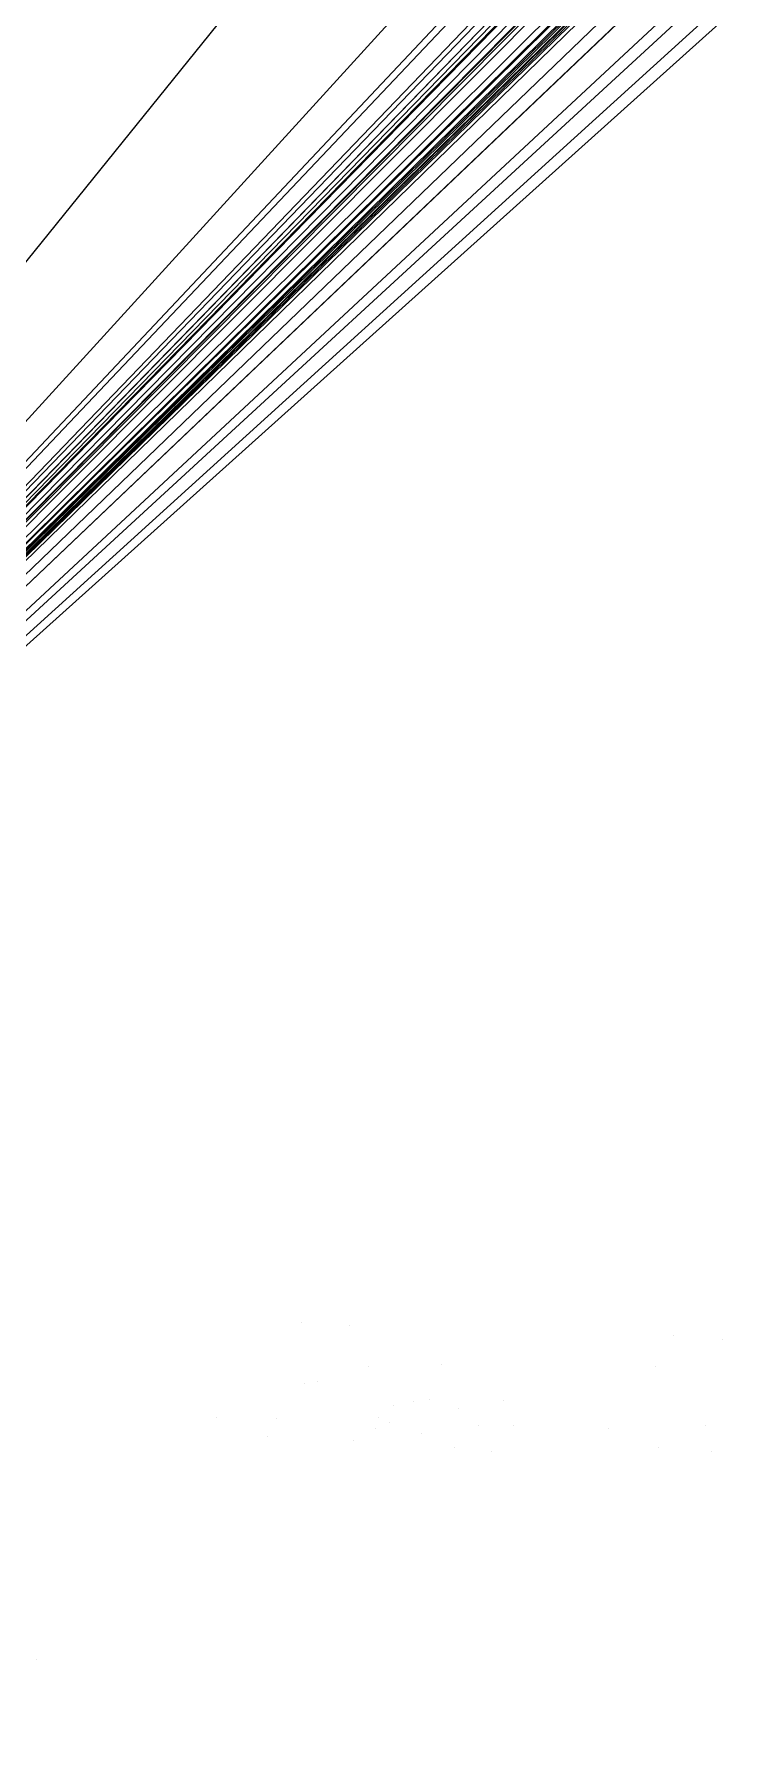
# Model space of a CAD drawing. Header units: metres. Extents: x -664590 to 83515295, y -85936 to 861269.
# Drawn here: x 32.07 to 51.8, y -2.58 to 45.8 of the extents above; entities that cross this region are included whole.
import ezdxf

# ---------------------------------------------------------------- set-up
doc = ezdxf.new("R2010")
doc.units = ezdxf.units.M

msp = doc.modelspace()

# ---------------------------------------------------------------- linework, layer by layer
at = {"layer": 'MCD_Layer_0'}
for p, q in [((91708.547126, 96700.547126), (0, 0)), ((91708.515876, 96700.515876), (0, 0)), ((90083.797119, 95568.67212), (0, 0)), ((90083.765869, 95568.64087), (0, 0)), ((99897.672117, 92765.672117), (0, 0)), ((99897.640867, 92765.640867), (0, 0)), ((73521.297124, 71775.547123), (0, 0)), ((73521.265874, 71775.515873), (0, 0)), ((63718.46105, 65285.46105), (0, 0)), ((63718.445425, 65285.445425), (0, 0)), ((67677.672102, 64321.773552), (0, 0)), ((67677.640852, 64321.757927), (0, 0)), ((38517.211065, 38276.773564), (0, 0)), ((38517.19544, 38276.757939), (0, 0)), ((34932.554798, 34213.398549), (0, 0)), ((34932.539173, 34213.382924), (0, 0)), ((31928.699274, 32152.949274), (0, 0)), ((31928.691462, 32152.941461), (0, 0)), ((31657.902407, 31755.433658), (0, 0)), ((31657.894595, 31755.425845), (0, 0)), ((27753.746155, 25522.714905), (0, 0)), ((27753.738343, 25522.707093), (0, 0)), ((23645.16803, 23199.79303), (0, 0)), ((23645.160218, 23199.785218), (0, 0)), ((23593.121153, 21168.730528), (0, 0)), ((23593.11334, 21168.722716), (0, 0)), ((18380.918028, 20149.011778), (0, 0)), ((18380.910215, 20149.003965), (0, 0)), ((15463.435579, 15608.341829), (0, 0)), ((15463.431672, 15608.337922), (0, 0)), ((14279.279328, 14482.896516), (0, 0)), ((14279.275422, 14482.892609), (0, 0)), ((14020.505888, 13474.724638), (0, 0)), ((14020.501982, 13474.720732), (0, 0)), ((12245.584016, 12494.927766), (0, 0)), ((12245.580109, 12494.923859), (0, 0)), ((6733.014664, 6590.45607), (0, 0)), ((6733.012711, 6590.454117), (0, 0)), ((3002.974128, 3717.062019), (0, 0)), ((3002.973151, 3717.061042), (0, 0)), ((3326.722175, 3015.562019), (0, 0)), ((3326.721198, 3015.561042), (0, 0)), ((2738.622566, 2794.196785), (0, 0)), ((2738.621589, 2794.195808), (0, 0)), ((1711.839603, 1726.948002), (0, 0)), ((1711.839115, 1726.947513), (0, 0)), ((904.797243, 924.137087), (0, 0)), ((904.796999, 924.136843), (0, 0)), ((860.505251, 817.682009), (0, 0)), ((860.505007, 817.681764), (0, 0)), ((39.617454, 9.500869), (39.617456, 9.500869)), ((39.617469, 9.500868), (39.617455, 9.500869)), ((39.617462, 9.500868), (39.617456, 9.500869)), ((39.617462, 9.500869), (39.617457, 9.500869)), ((39.617462, 9.500869), (39.617457, 9.500869)), ((39.617464, 9.500869), (39.61746, 9.500869)), ((39.617462, 9.500868), (39.61746, 9.500868)), ((39.617462, 9.500869), (39.617463, 9.500869)), ((39.617462, 9.500869), (39.617464, 9.500869)), ((40.946477, 9.402671), (40.946478, 9.402671)), ((40.946485, 9.40267), (40.946478, 9.402671)), ((40.946492, 9.40267), (40.946478, 9.402671)), ((40.946485, 9.402671), (40.946479, 9.402671)), ((40.946485, 9.402671), (40.94648, 9.402671)), ((40.946487, 9.402671), (40.946483, 9.402671)), ((40.946485, 9.40267), (40.946483, 9.40267)), ((40.946485, 9.402671), (40.946486, 9.402671)), ((40.946485, 9.402671), (40.946487, 9.402671)), ((50.086085, 9.12173), (50.086087, 9.12173)), ((50.086101, 9.121729), (50.086086, 9.12173)), ((50.086093, 9.121729), (50.086087, 9.12173)), ((50.086093, 9.12173), (50.086088, 9.12173)), ((50.086093, 9.12173), (50.086088, 9.12173)), ((50.086096, 9.12173), (50.086091, 9.12173)), ((50.086093, 9.121729), (50.086091, 9.121729)), ((50.086093, 9.12173), (50.086095, 9.12173)), ((50.086093, 9.12173), (50.086095, 9.12173)), ((51.468545, 9.007237), (51.468546, 9.007237)), ((51.468562, 9.007237), (51.468545, 9.007237)), ((51.468553, 9.007237), (51.468546, 9.007237)), ((51.468553, 9.007237), (51.468548, 9.007237)), ((51.468553, 9.007237), (51.468548, 9.007237)), ((51.468553, 9.007237), (51.468551, 9.007236)), ((51.468556, 9.007237), (51.468551, 9.007237)), ((51.468553, 9.007237), (51.468555, 9.007237)), ((51.468553, 9.007237), (51.468556, 9.007237)), ((41.4916, 8.242094), (41.491581, 8.242095)), ((41.491598, 8.242095), (41.491581, 8.242095)), ((41.491594, 8.242095), (41.491581, 8.242094)), ((41.4916, 8.242094), (41.491584, 8.242095)), ((41.491598, 8.242095), (41.491586, 8.242095)), ((41.491588, 8.242094), (41.491593, 8.242095)), ((41.491602, 8.242094), (41.491591, 8.242095)), ((41.491602, 8.242095), (41.491591, 8.242095)), ((41.491598, 8.242095), (41.491593, 8.242095)), ((43.552835, 8.308616), (43.552837, 8.308616)), ((43.552853, 8.308615), (43.552836, 8.308616)), ((43.552844, 8.308615), (43.552837, 8.308616)), ((43.552844, 8.308616), (43.552838, 8.308616)), ((43.552844, 8.308616), (43.552838, 8.308616)), ((43.552847, 8.308616), (43.552841, 8.308616)), ((43.552844, 8.308615), (43.552841, 8.308615)), ((43.552844, 8.308616), (43.552845, 8.308616)), ((43.552844, 8.308616), (43.552846, 8.308616)), ((49.604001, 8.242094), (49.603994, 8.242095)), ((49.603994, 8.242095), (49.604012, 8.242095)), ((49.603995, 8.242095), (49.604009, 8.242095)), ((49.603998, 8.242095), (49.604015, 8.242095)), ((49.603998, 8.242095), (49.604009, 8.242095)), ((49.603998, 8.242094), (49.604009, 8.242095)), ((49.603998, 8.242094), (49.604015, 8.242095)), ((49.604001, 8.242094), (49.604005, 8.242095)), ((49.604015, 8.242094), (49.604001, 8.242095)), ((49.604004, 8.242094), (49.604009, 8.242095)), ((39.69246, 7.757388), (39.692461, 7.757388)), ((39.692476, 7.757387), (39.69246, 7.757388)), ((39.692468, 7.757387), (39.692461, 7.757388)), ((39.692468, 7.757388), (39.692462, 7.757388)), ((39.692468, 7.757388), (39.692463, 7.757388)), ((39.69247, 7.757388), (39.692466, 7.757388)), ((39.692468, 7.757387), (39.692466, 7.757387)), ((39.692468, 7.757388), (39.692469, 7.757388)), ((39.692468, 7.757388), (39.69247, 7.757388)), ((40.044324, 7.814172), (40.044326, 7.814172)), ((40.04434, 7.814171), (40.044325, 7.814172)), ((40.044332, 7.814171), (40.044326, 7.814172)), ((40.044332, 7.814172), (40.044327, 7.814172)), ((40.044332, 7.814172), (40.044327, 7.814172)), ((40.044335, 7.814172), (40.04433, 7.814172)), ((40.044332, 7.814171), (40.04433, 7.814171)), ((40.044332, 7.814172), (40.044334, 7.814172)), ((40.044332, 7.814172), (40.044335, 7.814172)), ((42.765154, 7.270295), (42.765156, 7.270295)), ((42.765172, 7.270294), (42.765155, 7.270295)), ((42.765163, 7.270294), (42.765156, 7.270295)), ((42.765163, 7.270295), (42.765157, 7.270295)), ((42.765163, 7.270295), (42.765157, 7.270295)), ((42.765166, 7.270295), (42.76516, 7.270295)), ((42.765163, 7.270294), (42.76516, 7.270294)), ((42.765163, 7.270295), (42.765164, 7.270295)), ((42.765163, 7.270295), (42.765165, 7.270295)), ((43.203364, 7.307654), (43.203366, 7.307654)), ((43.203383, 7.307653), (43.203365, 7.307654)), ((43.203374, 7.307653), (43.203366, 7.307654)), ((43.203374, 7.307654), (43.203368, 7.307654)), ((43.203374, 7.307654), (43.203368, 7.307654)), ((43.203377, 7.307654), (43.203371, 7.307654)), ((43.203374, 7.307653), (43.203371, 7.307653)), ((43.203374, 7.307654), (43.203375, 7.307654)), ((43.203374, 7.307654), (43.203376, 7.307654)), ((45.306909, 7.276371), (45.306918, 7.276372)), ((45.306909, 7.276372), (45.306918, 7.276372)), ((45.306918, 7.276371), (45.306921, 7.276372)), ((37.193707, 6.804605), (37.193708, 6.804605)), ((37.193722, 6.804604), (37.193707, 6.804605)), ((37.193714, 6.804604), (37.193708, 6.804605)), ((37.193714, 6.804605), (37.193709, 6.804605)), ((37.193714, 6.804605), (37.19371, 6.804605)), ((37.193717, 6.804605), (37.193712, 6.804605)), ((37.193714, 6.804604), (37.193712, 6.804604)), ((37.193714, 6.804605), (37.193716, 6.804605)), ((37.193714, 6.804605), (37.193716, 6.804605)), ((38.890594, 6.782386), (38.890596, 6.782386)), ((38.89061, 6.782385), (38.890595, 6.782386)), ((38.890602, 6.782385), (38.890596, 6.782386)), ((38.890602, 6.782386), (38.890597, 6.782386)), ((38.890602, 6.782386), (38.890597, 6.782386)), ((38.890605, 6.782386), (38.8906, 6.782386)), ((38.890602, 6.782385), (38.8906, 6.782385)), ((38.890602, 6.782386), (38.890603, 6.782386)), ((38.890602, 6.782386), (38.890604, 6.782386)), ((41.791006, 6.810072), (41.790996, 6.810072)), ((41.791002, 6.810072), (41.790998, 6.810072)), ((41.791002, 6.810072), (41.790999, 6.810072)), ((41.790999, 6.810072), (41.791002, 6.810072)), ((41.791006, 6.810072), (41.791002, 6.810072)), ((41.791007, 6.810072), (41.791002, 6.810072)), ((42.19804, 7.153598), (42.198042, 7.153598)), ((42.198058, 7.153597), (42.198041, 7.153598)), ((42.198049, 7.153597), (42.198042, 7.153598)), ((42.198049, 7.153598), (42.198043, 7.153598)), ((42.198049, 7.153598), (42.198044, 7.153598)), ((42.198052, 7.153598), (42.198047, 7.153598)), ((42.198049, 7.153597), (42.198047, 7.153597)), ((42.198049, 7.153598), (42.198051, 7.153598)), ((42.198049, 7.153598), (42.198051, 7.153598)), ((44.020816, 7.072896), (44.020829, 7.072896)), ((44.020817, 7.072896), (44.020819, 7.072896)), ((44.020827, 7.072895), (44.020819, 7.072896)), ((44.020821, 7.072896), (44.020827, 7.072895)), ((44.020821, 7.072895), (44.020827, 7.072896)), ((44.020821, 7.072895), (44.020829, 7.072896)), ((41.686066, 6.486478), (41.686075, 6.486479)), ((41.686066, 6.486479), (41.686075, 6.486479)), ((41.686075, 6.486478), (41.686078, 6.486479)), ((42.098614, 6.668557), (42.098616, 6.668557)), ((42.098632, 6.668556), (42.098615, 6.668557)), ((42.098623, 6.668556), (42.098616, 6.668557)), ((42.098623, 6.668557), (42.098617, 6.668557)), ((42.098623, 6.668557), (42.098617, 6.668557)), ((42.098626, 6.668557), (42.09862, 6.668557)), ((42.098623, 6.668556), (42.09862, 6.668556)), ((42.098623, 6.668557), (42.098624, 6.668557)), ((42.098623, 6.668557), (42.098625, 6.668557)), ((42.988042, 6.347617), (42.988021, 6.347618)), ((42.98804, 6.347618), (42.988021, 6.347618)), ((42.988035, 6.347618), (42.988021, 6.347617)), ((42.988042, 6.347617), (42.988024, 6.347618)), ((42.98804, 6.347618), (42.988027, 6.347618)), ((42.988029, 6.347617), (42.988035, 6.347618)), ((42.988044, 6.347617), (42.988033, 6.347618)), ((42.988044, 6.347618), (42.988033, 6.347618)), ((42.98804, 6.347618), (42.988035, 6.347618)), ((44.600386, 6.580441), (44.600396, 6.58044)), ((44.600386, 6.58044), (44.600396, 6.58044)), ((44.600396, 6.58044), (44.600399, 6.580441)), ((45.575958, 6.592905), (45.575936, 6.592906)), ((45.575956, 6.592906), (45.575936, 6.592906)), ((45.575952, 6.592906), (45.575936, 6.592905)), ((45.575958, 6.592905), (45.575939, 6.592906)), ((45.575956, 6.592906), (45.575943, 6.592906)), ((45.575945, 6.592905), (45.575951, 6.592906)), ((45.575961, 6.592905), (45.575949, 6.592906)), ((45.575961, 6.592906), (45.575949, 6.592906)), ((45.575956, 6.592906), (45.575951, 6.592906)), ((48.258594, 6.486479), (48.258584, 6.486479)), ((48.258603, 6.486478), (48.258596, 6.486479)), ((48.258601, 6.486479), (48.258596, 6.486479)), ((51.011851, 6.580441), (51.011853, 6.580441)), ((51.01187, 6.58044), (51.011852, 6.580441)), ((51.01186, 6.58044), (51.011853, 6.580441)), ((51.01186, 6.580441), (51.011854, 6.580441)), ((51.01186, 6.580441), (51.011855, 6.580441)), ((51.011864, 6.580441), (51.011858, 6.580441)), ((51.01186, 6.58044), (51.011858, 6.58044)), ((51.01186, 6.580441), (51.011862, 6.580441)), ((51.01186, 6.580441), (51.011863, 6.580441)), ((38.654593, 6.286579), (38.654595, 6.286579)), ((38.65461, 6.286578), (38.654594, 6.286579)), ((38.654601, 6.286578), (38.654595, 6.286579)), ((38.654601, 6.286579), (38.654596, 6.286579)), ((38.654601, 6.286579), (38.654597, 6.286579)), ((38.654604, 6.286579), (38.654599, 6.286579)), ((38.654601, 6.286578), (38.654599, 6.286578)), ((38.654601, 6.286579), (38.654603, 6.286579)), ((38.654601, 6.286579), (38.654604, 6.286579)), ((41.066779, 6.161541), (41.06678, 6.161541)), ((41.066796, 6.16154), (41.066779, 6.161541)), ((41.066787, 6.16154), (41.06678, 6.161541)), ((41.066787, 6.161541), (41.066782, 6.161541)), ((41.066787, 6.161541), (41.066782, 6.161541)), ((41.06679, 6.161541), (41.066785, 6.161541)), ((41.066787, 6.16154), (41.066785, 6.16154)), ((41.066787, 6.161541), (41.066789, 6.161541)), ((41.066787, 6.161541), (41.06679, 6.161541)), ((43.923863, 5.951973), (43.923873, 5.951972)), ((43.923863, 5.951972), (43.923873, 5.951972)), ((43.923873, 5.951972), (43.923875, 5.951973)), ((44.964923, 5.845111), (44.964915, 5.845112)), ((44.964918, 5.845111), (44.964923, 5.845112)), ((44.964923, 5.845112), (44.964925, 5.845112)), ((44.964923, 5.845112), (44.964925, 5.845112)), ((49.683679, 5.951973), (49.683681, 5.951973)), ((49.683698, 5.951972), (49.68368, 5.951973)), ((49.683689, 5.951972), (49.683681, 5.951973)), ((49.683689, 5.951973), (49.683682, 5.951973)), ((49.683689, 5.951973), (49.683683, 5.951973)), ((49.683692, 5.951973), (49.683686, 5.951972)), ((49.683689, 5.951972), (49.683686, 5.951972)), ((49.683689, 5.951973), (49.68369, 5.951973)), ((49.683689, 5.951973), (49.683691, 5.951973)), ((51.172872, 5.845111), (51.172857, 5.845112)), ((51.172872, 5.845112), (51.172857, 5.845112)), ((51.172872, 5.845112), (51.172864, 5.845111)), ((51.172872, 5.845111), (51.172864, 5.845111)), ((32.13128, 0), (32.131278, 0.000001)), ((32.131283, 0), (32.131278, 0.000001)), ((32.13128, 0.000001), (32.131279, 0.000001)), ((32.13128, 0.000001), (32.131279, 0.000001)), ((32.131281, 0.000001), (32.13128, 0.000001)), ((32.131649, 0), (32.131644, 0.000001)), ((32.131647, 0), (32.131645, 0.000001)), ((32.131647, 0.000001), (32.131645, 0.000001)), ((32.131647, 0.000001), (32.131645, 0.000001)), ((32.131648, 0.000001), (32.131646, 0.000001))]:
    msp.add_line(p, q, dxfattribs=at)
msp.add_arc((31177.558658, 30287.853589), 43467.162766, 224.170708, 46.082267, dxfattribs=at)
at = {"layer": 'MCD_Layer_2'}
for p in [(96333.422128, 94653.547128), (96333.390878, 94653.515878), (59661.398561, 61748.523561), (59661.382936, 61748.507936), (24813.543026, 24508.386776), (24813.535213, 24508.378963)]:
    msp.add_line(p, (0, 0), dxfattribs=at)
at = {"layer": 'MCD_Layer_2147680256'}
for p in [(64187.71875, 66029.140831), (63026.71875, 61336.601713), (58898.46875, 60583.664191), (39271.25, 38820.289211), (34977.75, 36351.195464), (11138.96875, 10888.478555), (10417, 10247.43949)]:
    msp.add_line(p, (0, 0), dxfattribs=at)

doc.saveas('drawing.dxf')
